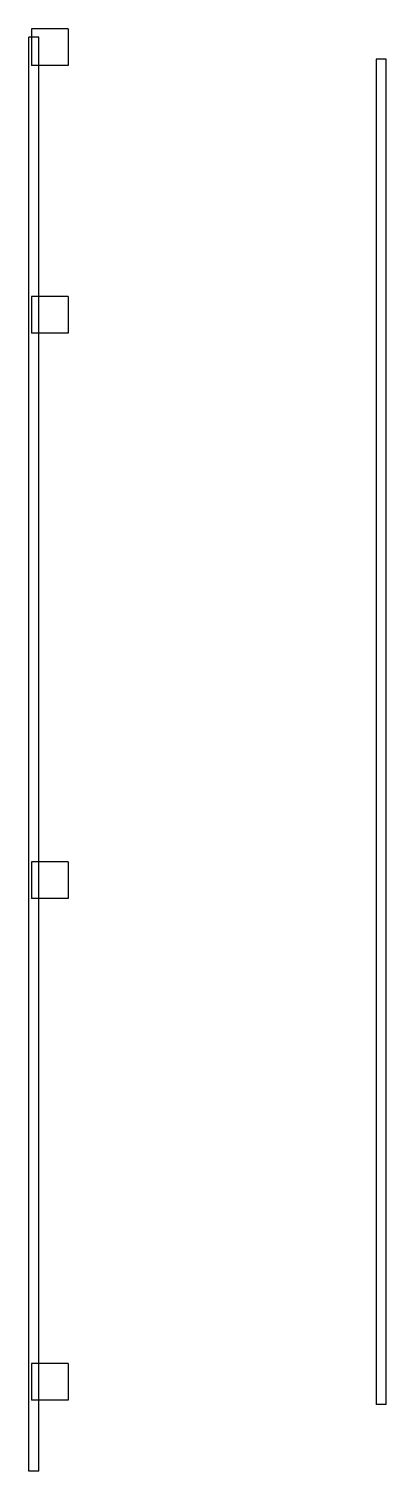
# Model space of a CAD drawing. Extents: x -4480 to 870, y -20079 to 1536.
import ezdxf

# ---------------------------------------------------------------- set-up
doc = ezdxf.new("R2010")
doc.units = 0
doc.layers.get('0').update_dxf_attribs({"linetype": 'CONTINUOUS'})

msp = doc.modelspace()

# ---------------------------------------------------------------- linework, layer by layer
at = {"color": 7, "linetype": 'CONTINUOUS'}
for p, q in [((-3890.000058, 1536.281344), (-4440.000058, 1536.281344)), ((-4440.000058, 1536.281344), (-4440.000058, 986.281344)), ((-3890.000058, 1536.281344), (-3890.000058, 986.281344)), ((-4330, 1411.281344), (-4480, 1411.281344)), ((-4480, -20078.718659), (-4480, 1411.281344)), ((-4330, -20078.718659), (-4330, 1411.281344)), ((870, 1081.281344), (720, 1081.281344)), ((720, 1081.281344), (720, -19078.718659)), ((870, -19078.718659), (870, 1081.281344)), ((-3890.000058, 986.281344), (-4440.000058, 986.281344)), ((-3889.99989, -2474.420132), (-4439.99989, -2474.420132)), ((-4439.99989, -2474.420132), (-4439.99989, -3024.420132)), ((-3889.99989, -2474.420132), (-3889.99989, -3024.420132)), ((-3889.99989, -3024.420132), (-4439.99989, -3024.420132)), ((-3889.999979, -10944.920001), (-4439.999979, -10944.920001)), ((-4439.999979, -10944.920001), (-4439.999979, -11494.920001)), ((-3889.999979, -10944.920001), (-3889.999979, -11494.920001)), ((-3889.999979, -11494.920001), (-4439.999979, -11494.920001)), ((-3890.000058, -18465.719659), (-4440.000058, -18465.719659)), ((-4440.000058, -18465.719659), (-4440.000058, -19015.719659)), ((-3890.000058, -18465.719659), (-3890.000058, -19015.719659)), ((-3890.000058, -19015.719659), (-4440.000058, -19015.719659)), ((870, -19078.718659), (720, -19078.718659)), ((-4330, -20078.718659), (-4480, -20078.718659))]:
    msp.add_line(p, q, dxfattribs=at)

doc.saveas('drawing.dxf')
